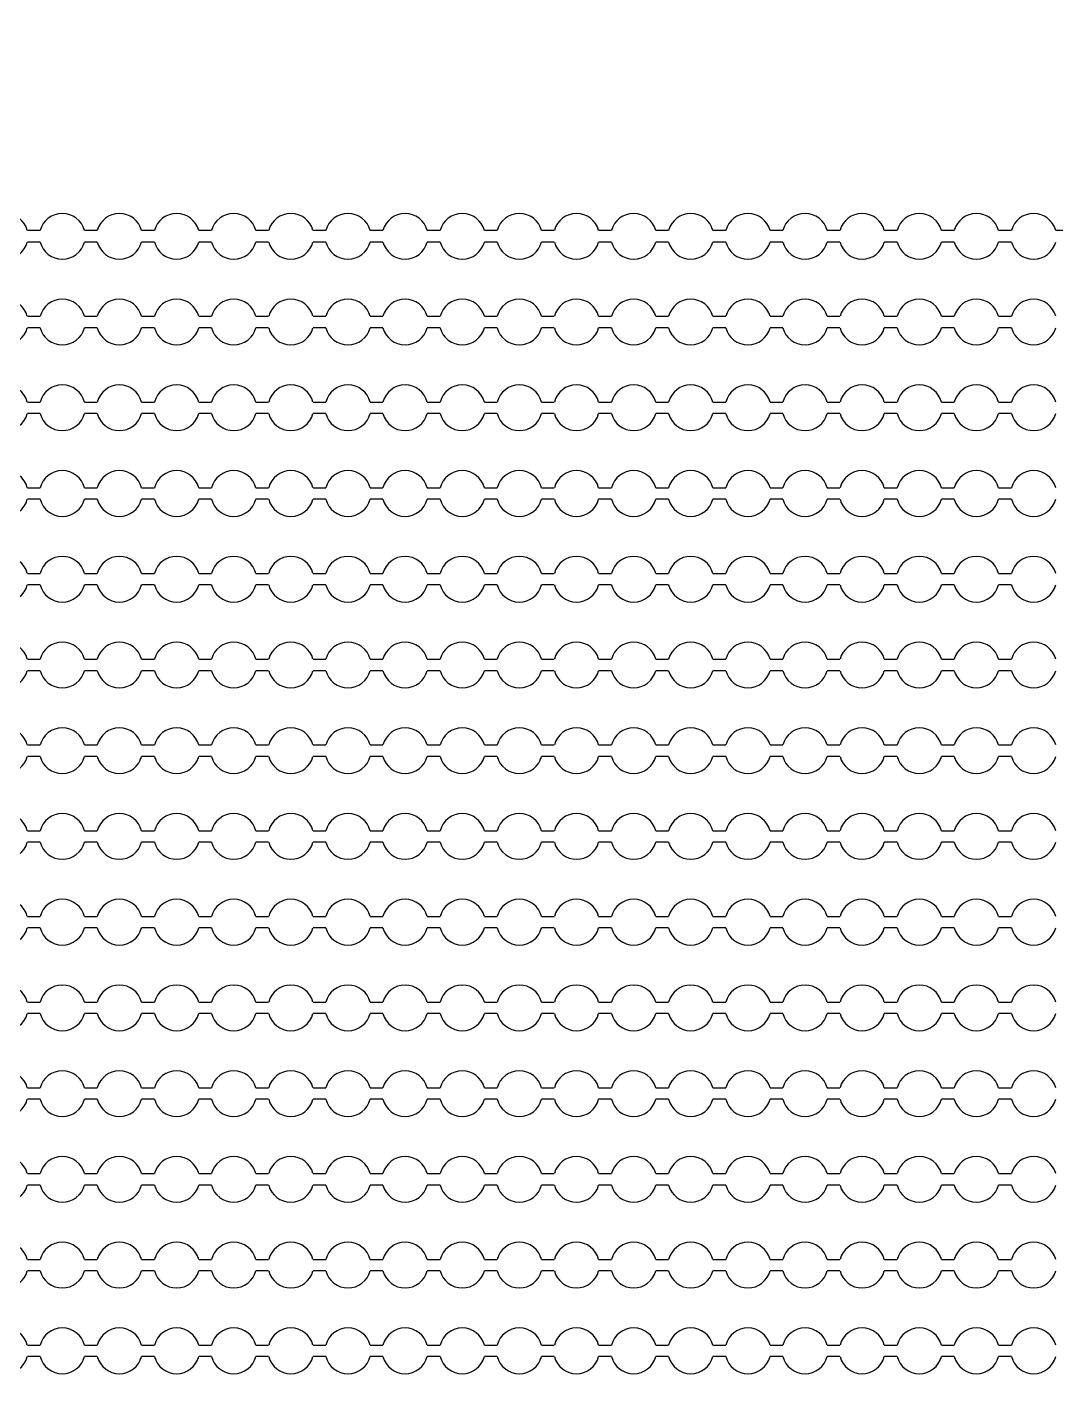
# Model space of a CAD drawing. Extents: x 4056 to 105656, y 4120 to 105720.
# Drawn here: x 63991 to 64891, y 78062 to 79257 of the extents above; entities that cross this region are included whole.
import ezdxf

# ---------------------------------------------------------------- set-up
doc = ezdxf.new("R2010")
doc.units = 13
doc.header["$MEASUREMENT"] = 0
doc.layers.add('Main Layer', color=7, linetype='Continuous', lineweight=0)

msp = doc.modelspace()

# ---------------------------------------------------------------- linework, layer by layer
for p, q in [((64002.1, 79079.2), (63990.9, 79079.2)), ((64052.1, 79079.2), (64040.9, 79079.2)), ((64102.1, 79079.2), (64090.9, 79079.2)), ((64152.1, 79079.2), (64140.9, 79079.2)), ((64202.1, 79079.2), (64190.9, 79079.2)), ((64252.1, 79079.2), (64240.9, 79079.2)), ((64302.1, 79079.2), (64290.9, 79079.2)), ((64352.1, 79079.2), (64340.9, 79079.2)), ((64402.1, 79079.2), (64390.9, 79079.2)), ((64452.1, 79079.2), (64440.9, 79079.2)), ((64502.1, 79079.2), (64490.9, 79079.2)), ((64552.1, 79079.2), (64540.9, 79079.2)), ((64602.1, 79079.2), (64590.9, 79079.2)), ((64652.1, 79079.2), (64640.9, 79079.2)), ((64702.1, 79079.2), (64690.9, 79079.2)), ((64752.1, 79079.2), (64740.9, 79079.2)), ((64802.1, 79079.2), (64790.9, 79079.2)), ((64852.1, 79079.2), (64840.9, 79079.2)), ((64902.1, 79079.2), (64890.9, 79079.2)), ((64002.1, 79069.2), (63990.9, 79069.2)), ((64052.1, 79069.2), (64040.9, 79069.2)), ((64102.1, 79069.2), (64090.9, 79069.2)), ((64152.1, 79069.2), (64140.9, 79069.2)), ((64202.1, 79069.2), (64190.9, 79069.2)), ((64252.1, 79069.2), (64240.9, 79069.2)), ((64302.1, 79069.2), (64290.9, 79069.2)), ((64352.1, 79069.2), (64340.9, 79069.2)), ((64402.1, 79069.2), (64390.9, 79069.2)), ((64452.1, 79069.2), (64440.9, 79069.2)), ((64502.1, 79069.2), (64490.9, 79069.2)), ((64552.1, 79069.2), (64540.9, 79069.2)), ((64602.1, 79069.2), (64590.9, 79069.2)), ((64652.1, 79069.2), (64640.9, 79069.2)), ((64702.1, 79069.2), (64690.9, 79069.2)), ((64752.1, 79069.2), (64740.9, 79069.2)), ((64802.1, 79069.2), (64790.9, 79069.2)), ((64852.1, 79069.2), (64840.9, 79069.2)), ((63990.9, 79004.2), (64002.1, 79004.2)), ((64040.9, 79004.2), (64052.1, 79004.2)), ((64090.9, 79004.2), (64102.1, 79004.2)), ((64140.9, 79004.2), (64152.1, 79004.2)), ((64190.9, 79004.2), (64202.1, 79004.2)), ((64240.9, 79004.2), (64252.1, 79004.2)), ((64290.9, 79004.2), (64302.1, 79004.2)), ((64340.9, 79004.2), (64352.1, 79004.2)), ((64390.9, 79004.2), (64402.1, 79004.2)), ((64440.9, 79004.2), (64452.1, 79004.2)), ((64490.9, 79004.2), (64502.1, 79004.2)), ((64540.9, 79004.2), (64552.1, 79004.2)), ((64590.9, 79004.2), (64602.1, 79004.2)), ((64640.9, 79004.2), (64652.1, 79004.2)), ((64690.9, 79004.2), (64702.1, 79004.2)), ((64740.9, 79004.2), (64752.1, 79004.2)), ((64790.9, 79004.2), (64802.1, 79004.2)), ((64840.9, 79004.2), (64852.1, 79004.2)), ((64002.1, 78994.2), (63990.9, 78994.2)), ((64052.1, 78994.2), (64040.9, 78994.2)), ((64102.1, 78994.2), (64090.9, 78994.2)), ((64152.1, 78994.2), (64140.9, 78994.2)), ((64202.1, 78994.2), (64190.9, 78994.2)), ((64252.1, 78994.2), (64240.9, 78994.2)), ((64302.1, 78994.2), (64290.9, 78994.2)), ((64352.1, 78994.2), (64340.9, 78994.2)), ((64402.1, 78994.2), (64390.9, 78994.2)), ((64452.1, 78994.2), (64440.9, 78994.2)), ((64502.1, 78994.2), (64490.9, 78994.2)), ((64552.1, 78994.2), (64540.9, 78994.2)), ((64602.1, 78994.2), (64590.9, 78994.2)), ((64652.1, 78994.2), (64640.9, 78994.2)), ((64702.1, 78994.2), (64690.9, 78994.2)), ((64752.1, 78994.2), (64740.9, 78994.2)), ((64802.1, 78994.2), (64790.9, 78994.2)), ((64852.1, 78994.2), (64840.9, 78994.2)), ((63990.9, 78929.2), (64002.1, 78929.2)), ((64040.9, 78929.2), (64052.1, 78929.2)), ((64090.9, 78929.2), (64102.1, 78929.2)), ((64140.9, 78929.2), (64152.1, 78929.2)), ((64190.9, 78929.2), (64202.1, 78929.2)), ((64240.9, 78929.2), (64252.1, 78929.2)), ((64290.9, 78929.2), (64302.1, 78929.2)), ((64340.9, 78929.2), (64352.1, 78929.2)), ((64390.9, 78929.2), (64402.1, 78929.2)), ((64440.9, 78929.2), (64452.1, 78929.2)), ((64490.9, 78929.2), (64502.1, 78929.2)), ((64540.9, 78929.2), (64552.1, 78929.2)), ((64590.9, 78929.2), (64602.1, 78929.2)), ((64640.9, 78929.2), (64652.1, 78929.2)), ((64690.9, 78929.2), (64702.1, 78929.2)), ((64740.9, 78929.2), (64752.1, 78929.2)), ((64790.9, 78929.2), (64802.1, 78929.2)), ((64840.9, 78929.2), (64852.1, 78929.2)), ((64002.1, 78919.2), (63990.9, 78919.2)), ((64052.1, 78919.2), (64040.9, 78919.2)), ((64102.1, 78919.2), (64090.9, 78919.2)), ((64152.1, 78919.2), (64140.9, 78919.2)), ((64202.1, 78919.2), (64190.9, 78919.2)), ((64252.1, 78919.2), (64240.9, 78919.2)), ((64302.1, 78919.2), (64290.9, 78919.2)), ((64352.1, 78919.2), (64340.9, 78919.2)), ((64402.1, 78919.2), (64390.9, 78919.2)), ((64452.1, 78919.2), (64440.9, 78919.2)), ((64502.1, 78919.2), (64490.9, 78919.2)), ((64552.1, 78919.2), (64540.9, 78919.2)), ((64602.1, 78919.2), (64590.9, 78919.2)), ((64652.1, 78919.2), (64640.9, 78919.2)), ((64702.1, 78919.2), (64690.9, 78919.2)), ((64752.1, 78919.2), (64740.9, 78919.2)), ((64802.1, 78919.2), (64790.9, 78919.2)), ((64852.1, 78919.2), (64840.9, 78919.2)), ((63990.9, 78854.2), (64002.1, 78854.2)), ((64002.1, 78844.2), (63990.9, 78844.2)), ((64040.9, 78854.2), (64052.1, 78854.2)), ((64052.1, 78844.2), (64040.9, 78844.2)), ((64090.9, 78854.2), (64102.1, 78854.2)), ((64102.1, 78844.2), (64090.9, 78844.2)), ((64140.9, 78854.2), (64152.1, 78854.2)), ((64152.1, 78844.2), (64140.9, 78844.2)), ((64190.9, 78854.2), (64202.1, 78854.2)), ((64202.1, 78844.2), (64190.9, 78844.2)), ((64240.9, 78854.2), (64252.1, 78854.2)), ((64252.1, 78844.2), (64240.9, 78844.2)), ((64290.9, 78854.2), (64302.1, 78854.2)), ((64302.1, 78844.2), (64290.9, 78844.2)), ((64340.9, 78854.2), (64352.1, 78854.2)), ((64352.1, 78844.2), (64340.9, 78844.2)), ((64390.9, 78854.2), (64402.1, 78854.2)), ((64402.1, 78844.2), (64390.9, 78844.2)), ((64440.9, 78854.2), (64452.1, 78854.2)), ((64452.1, 78844.2), (64440.9, 78844.2)), ((64490.9, 78854.2), (64502.1, 78854.2)), ((64502.1, 78844.2), (64490.9, 78844.2)), ((64540.9, 78854.2), (64552.1, 78854.2)), ((64552.1, 78844.2), (64540.9, 78844.2)), ((64590.9, 78854.2), (64602.1, 78854.2)), ((64602.1, 78844.2), (64590.9, 78844.2)), ((64640.9, 78854.2), (64652.1, 78854.2)), ((64652.1, 78844.2), (64640.9, 78844.2)), ((64690.9, 78854.2), (64702.1, 78854.2)), ((64702.1, 78844.2), (64690.9, 78844.2)), ((64740.9, 78854.2), (64752.1, 78854.2)), ((64752.1, 78844.2), (64740.9, 78844.2)), ((64790.9, 78854.2), (64802.1, 78854.2)), ((64802.1, 78844.2), (64790.9, 78844.2)), ((64840.9, 78854.2), (64852.1, 78854.2)), ((64852.1, 78844.2), (64840.9, 78844.2)), ((63990.9, 78779.2), (64002.1, 78779.2)), ((64040.9, 78779.2), (64052.1, 78779.2)), ((64090.9, 78779.2), (64102.1, 78779.2)), ((64140.9, 78779.2), (64152.1, 78779.2)), ((64190.9, 78779.2), (64202.1, 78779.2)), ((64240.9, 78779.2), (64252.1, 78779.2)), ((64290.9, 78779.2), (64302.1, 78779.2)), ((64340.9, 78779.2), (64352.1, 78779.2)), ((64390.9, 78779.2), (64402.1, 78779.2)), ((64440.9, 78779.2), (64452.1, 78779.2)), ((64490.9, 78779.2), (64502.1, 78779.2)), ((64540.9, 78779.2), (64552.1, 78779.2)), ((64590.9, 78779.2), (64602.1, 78779.2)), ((64640.9, 78779.2), (64652.1, 78779.2)), ((64690.9, 78779.2), (64702.1, 78779.2)), ((64740.9, 78779.2), (64752.1, 78779.2)), ((64790.9, 78779.2), (64802.1, 78779.2)), ((64840.9, 78779.2), (64852.1, 78779.2)), ((64002.1, 78769.2), (63990.9, 78769.2)), ((64052.1, 78769.2), (64040.9, 78769.2)), ((64102.1, 78769.2), (64090.9, 78769.2)), ((64152.1, 78769.2), (64140.9, 78769.2)), ((64202.1, 78769.2), (64190.9, 78769.2)), ((64252.1, 78769.2), (64240.9, 78769.2)), ((64302.1, 78769.2), (64290.9, 78769.2)), ((64352.1, 78769.2), (64340.9, 78769.2)), ((64402.1, 78769.2), (64390.9, 78769.2)), ((64452.1, 78769.2), (64440.9, 78769.2)), ((64502.1, 78769.2), (64490.9, 78769.2)), ((64552.1, 78769.2), (64540.9, 78769.2)), ((64602.1, 78769.2), (64590.9, 78769.2)), ((64652.1, 78769.2), (64640.9, 78769.2)), ((64702.1, 78769.2), (64690.9, 78769.2)), ((64752.1, 78769.2), (64740.9, 78769.2)), ((64802.1, 78769.2), (64790.9, 78769.2)), ((64852.1, 78769.2), (64840.9, 78769.2)), ((63990.9, 78704.2), (64002.1, 78704.2)), ((64040.9, 78704.2), (64052.1, 78704.2)), ((64090.9, 78704.2), (64102.1, 78704.2)), ((64140.9, 78704.2), (64152.1, 78704.2)), ((64190.9, 78704.2), (64202.1, 78704.2)), ((64240.9, 78704.2), (64252.1, 78704.2)), ((64290.9, 78704.2), (64302.1, 78704.2)), ((64340.9, 78704.2), (64352.1, 78704.2)), ((64390.9, 78704.2), (64402.1, 78704.2)), ((64440.9, 78704.2), (64452.1, 78704.2)), ((64490.9, 78704.2), (64502.1, 78704.2)), ((64540.9, 78704.2), (64552.1, 78704.2)), ((64590.9, 78704.2), (64602.1, 78704.2)), ((64640.9, 78704.2), (64652.1, 78704.2)), ((64690.9, 78704.2), (64702.1, 78704.2)), ((64740.9, 78704.2), (64752.1, 78704.2)), ((64790.9, 78704.2), (64802.1, 78704.2)), ((64840.9, 78704.2), (64852.1, 78704.2)), ((64002.1, 78694.2), (63990.9, 78694.2)), ((64052.1, 78694.2), (64040.9, 78694.2)), ((64102.1, 78694.2), (64090.9, 78694.2)), ((64152.1, 78694.2), (64140.9, 78694.2)), ((64202.1, 78694.2), (64190.9, 78694.2)), ((64252.1, 78694.2), (64240.9, 78694.2)), ((64302.1, 78694.2), (64290.9, 78694.2)), ((64352.1, 78694.2), (64340.9, 78694.2)), ((64402.1, 78694.2), (64390.9, 78694.2)), ((64452.1, 78694.2), (64440.9, 78694.2)), ((64502.1, 78694.2), (64490.9, 78694.2)), ((64552.1, 78694.2), (64540.9, 78694.2)), ((64602.1, 78694.2), (64590.9, 78694.2)), ((64652.1, 78694.2), (64640.9, 78694.2)), ((64702.1, 78694.2), (64690.9, 78694.2)), ((64752.1, 78694.2), (64740.9, 78694.2)), ((64802.1, 78694.2), (64790.9, 78694.2)), ((64852.1, 78694.2), (64840.9, 78694.2)), ((63990.9, 78629.2), (64002.1, 78629.2)), ((64040.9, 78629.2), (64052.1, 78629.2)), ((64090.9, 78629.2), (64102.1, 78629.2)), ((64140.9, 78629.2), (64152.1, 78629.2)), ((64190.9, 78629.2), (64202.1, 78629.2)), ((64240.9, 78629.2), (64252.1, 78629.2)), ((64290.9, 78629.2), (64302.1, 78629.2)), ((64340.9, 78629.2), (64352.1, 78629.2)), ((64390.9, 78629.2), (64402.1, 78629.2)), ((64440.9, 78629.2), (64452.1, 78629.2)), ((64490.9, 78629.2), (64502.1, 78629.2)), ((64540.9, 78629.2), (64552.1, 78629.2)), ((64590.9, 78629.2), (64602.1, 78629.2)), ((64640.9, 78629.2), (64652.1, 78629.2)), ((64690.9, 78629.2), (64702.1, 78629.2)), ((64740.9, 78629.2), (64752.1, 78629.2)), ((64790.9, 78629.2), (64802.1, 78629.2)), ((64840.9, 78629.2), (64852.1, 78629.2)), ((64002.1, 78619.2), (63990.9, 78619.2)), ((64052.1, 78619.2), (64040.9, 78619.2)), ((64102.1, 78619.2), (64090.9, 78619.2)), ((64152.1, 78619.2), (64140.9, 78619.2)), ((64202.1, 78619.2), (64190.9, 78619.2)), ((64252.1, 78619.2), (64240.9, 78619.2)), ((64302.1, 78619.2), (64290.9, 78619.2)), ((64352.1, 78619.2), (64340.9, 78619.2)), ((64402.1, 78619.2), (64390.9, 78619.2)), ((64452.1, 78619.2), (64440.9, 78619.2)), ((64502.1, 78619.2), (64490.9, 78619.2)), ((64552.1, 78619.2), (64540.9, 78619.2)), ((64602.1, 78619.2), (64590.9, 78619.2)), ((64652.1, 78619.2), (64640.9, 78619.2)), ((64702.1, 78619.2), (64690.9, 78619.2)), ((64752.1, 78619.2), (64740.9, 78619.2)), ((64802.1, 78619.2), (64790.9, 78619.2)), ((64852.1, 78619.2), (64840.9, 78619.2)), ((63990.9, 78554.2), (64002.1, 78554.2)), ((64002.1, 78544.2), (63990.9, 78544.2)), ((64040.9, 78554.2), (64052.1, 78554.2)), ((64052.1, 78544.2), (64040.9, 78544.2)), ((64090.9, 78554.2), (64102.1, 78554.2)), ((64102.1, 78544.2), (64090.9, 78544.2)), ((64140.9, 78554.2), (64152.1, 78554.2)), ((64152.1, 78544.2), (64140.9, 78544.2)), ((64190.9, 78554.2), (64202.1, 78554.2)), ((64202.1, 78544.2), (64190.9, 78544.2)), ((64240.9, 78554.2), (64252.1, 78554.2)), ((64252.1, 78544.2), (64240.9, 78544.2)), ((64290.9, 78554.2), (64302.1, 78554.2)), ((64302.1, 78544.2), (64290.9, 78544.2)), ((64340.9, 78554.2), (64352.1, 78554.2)), ((64352.1, 78544.2), (64340.9, 78544.2)), ((64390.9, 78554.2), (64402.1, 78554.2)), ((64402.1, 78544.2), (64390.9, 78544.2)), ((64440.9, 78554.2), (64452.1, 78554.2)), ((64452.1, 78544.2), (64440.9, 78544.2)), ((64490.9, 78554.2), (64502.1, 78554.2)), ((64502.1, 78544.2), (64490.9, 78544.2)), ((64540.9, 78554.2), (64552.1, 78554.2)), ((64552.1, 78544.2), (64540.9, 78544.2)), ((64590.9, 78554.2), (64602.1, 78554.2)), ((64602.1, 78544.2), (64590.9, 78544.2)), ((64640.9, 78554.2), (64652.1, 78554.2)), ((64652.1, 78544.2), (64640.9, 78544.2)), ((64690.9, 78554.2), (64702.1, 78554.2)), ((64702.1, 78544.2), (64690.9, 78544.2)), ((64740.9, 78554.2), (64752.1, 78554.2)), ((64752.1, 78544.2), (64740.9, 78544.2)), ((64790.9, 78554.2), (64802.1, 78554.2)), ((64802.1, 78544.2), (64790.9, 78544.2)), ((64840.9, 78554.2), (64852.1, 78554.2)), ((64852.1, 78544.2), (64840.9, 78544.2)), ((63990.9, 78479.2), (64002.1, 78479.2)), ((64040.9, 78479.2), (64052.1, 78479.2)), ((64090.9, 78479.2), (64102.1, 78479.2)), ((64140.9, 78479.2), (64152.1, 78479.2)), ((64190.9, 78479.2), (64202.1, 78479.2)), ((64240.9, 78479.2), (64252.1, 78479.2)), ((64290.9, 78479.2), (64302.1, 78479.2)), ((64340.9, 78479.2), (64352.1, 78479.2)), ((64390.9, 78479.2), (64402.1, 78479.2)), ((64440.9, 78479.2), (64452.1, 78479.2)), ((64490.9, 78479.2), (64502.1, 78479.2)), ((64540.9, 78479.2), (64552.1, 78479.2)), ((64590.9, 78479.2), (64602.1, 78479.2)), ((64640.9, 78479.2), (64652.1, 78479.2)), ((64690.9, 78479.2), (64702.1, 78479.2)), ((64740.9, 78479.2), (64752.1, 78479.2)), ((64790.9, 78479.2), (64802.1, 78479.2)), ((64840.9, 78479.2), (64852.1, 78479.2)), ((64002.1, 78469.2), (63990.9, 78469.2)), ((64052.1, 78469.2), (64040.9, 78469.2)), ((64102.1, 78469.2), (64090.9, 78469.2)), ((64152.1, 78469.2), (64140.9, 78469.2)), ((64202.1, 78469.2), (64190.9, 78469.2)), ((64252.1, 78469.2), (64240.9, 78469.2)), ((64302.1, 78469.2), (64290.9, 78469.2)), ((64352.1, 78469.2), (64340.9, 78469.2)), ((64402.1, 78469.2), (64390.9, 78469.2)), ((64452.1, 78469.2), (64440.9, 78469.2)), ((64502.1, 78469.2), (64490.9, 78469.2)), ((64552.1, 78469.2), (64540.9, 78469.2)), ((64602.1, 78469.2), (64590.9, 78469.2)), ((64652.1, 78469.2), (64640.9, 78469.2)), ((64702.1, 78469.2), (64690.9, 78469.2)), ((64752.1, 78469.2), (64740.9, 78469.2)), ((64802.1, 78469.2), (64790.9, 78469.2)), ((64852.1, 78469.2), (64840.9, 78469.2)), ((63990.9, 78404.2), (64002.1, 78404.2)), ((64040.9, 78404.2), (64052.1, 78404.2)), ((64090.9, 78404.2), (64102.1, 78404.2)), ((64140.9, 78404.2), (64152.1, 78404.2)), ((64190.9, 78404.2), (64202.1, 78404.2)), ((64240.9, 78404.2), (64252.1, 78404.2)), ((64290.9, 78404.2), (64302.1, 78404.2)), ((64340.9, 78404.2), (64352.1, 78404.2)), ((64390.9, 78404.2), (64402.1, 78404.2)), ((64440.9, 78404.2), (64452.1, 78404.2)), ((64490.9, 78404.2), (64502.1, 78404.2)), ((64540.9, 78404.2), (64552.1, 78404.2)), ((64590.9, 78404.2), (64602.1, 78404.2)), ((64640.9, 78404.2), (64652.1, 78404.2)), ((64690.9, 78404.2), (64702.1, 78404.2)), ((64740.9, 78404.2), (64752.1, 78404.2)), ((64790.9, 78404.2), (64802.1, 78404.2)), ((64840.9, 78404.2), (64852.1, 78404.2)), ((64002.1, 78394.2), (63990.9, 78394.2)), ((64052.1, 78394.2), (64040.9, 78394.2)), ((64102.1, 78394.2), (64090.9, 78394.2)), ((64152.1, 78394.2), (64140.9, 78394.2)), ((64202.1, 78394.2), (64190.9, 78394.2)), ((64252.1, 78394.2), (64240.9, 78394.2)), ((64302.1, 78394.2), (64290.9, 78394.2)), ((64352.1, 78394.2), (64340.9, 78394.2)), ((64402.1, 78394.2), (64390.9, 78394.2)), ((64452.1, 78394.2), (64440.9, 78394.2)), ((64502.1, 78394.2), (64490.9, 78394.2)), ((64552.1, 78394.2), (64540.9, 78394.2)), ((64602.1, 78394.2), (64590.9, 78394.2)), ((64652.1, 78394.2), (64640.9, 78394.2)), ((64702.1, 78394.2), (64690.9, 78394.2)), ((64752.1, 78394.2), (64740.9, 78394.2)), ((64802.1, 78394.2), (64790.9, 78394.2)), ((64852.1, 78394.2), (64840.9, 78394.2)), ((63990.9, 78329.2), (64002.1, 78329.2)), ((64040.9, 78329.2), (64052.1, 78329.2)), ((64090.9, 78329.2), (64102.1, 78329.2)), ((64140.9, 78329.2), (64152.1, 78329.2)), ((64190.9, 78329.2), (64202.1, 78329.2)), ((64240.9, 78329.2), (64252.1, 78329.2)), ((64290.9, 78329.2), (64302.1, 78329.2)), ((64340.9, 78329.2), (64352.1, 78329.2)), ((64390.9, 78329.2), (64402.1, 78329.2)), ((64440.9, 78329.2), (64452.1, 78329.2)), ((64490.9, 78329.2), (64502.1, 78329.2)), ((64540.9, 78329.2), (64552.1, 78329.2)), ((64590.9, 78329.2), (64602.1, 78329.2)), ((64640.9, 78329.2), (64652.1, 78329.2)), ((64690.9, 78329.2), (64702.1, 78329.2)), ((64740.9, 78329.2), (64752.1, 78329.2)), ((64790.9, 78329.2), (64802.1, 78329.2)), ((64840.9, 78329.2), (64852.1, 78329.2)), ((64002.1, 78319.2), (63990.9, 78319.2)), ((64052.1, 78319.2), (64040.9, 78319.2)), ((64102.1, 78319.2), (64090.9, 78319.2)), ((64152.1, 78319.2), (64140.9, 78319.2)), ((64202.1, 78319.2), (64190.9, 78319.2)), ((64252.1, 78319.2), (64240.9, 78319.2)), ((64302.1, 78319.2), (64290.9, 78319.2)), ((64352.1, 78319.2), (64340.9, 78319.2)), ((64402.1, 78319.2), (64390.9, 78319.2)), ((64452.1, 78319.2), (64440.9, 78319.2)), ((64502.1, 78319.2), (64490.9, 78319.2)), ((64552.1, 78319.2), (64540.9, 78319.2)), ((64602.1, 78319.2), (64590.9, 78319.2)), ((64652.1, 78319.2), (64640.9, 78319.2)), ((64702.1, 78319.2), (64690.9, 78319.2)), ((64752.1, 78319.2), (64740.9, 78319.2)), ((64802.1, 78319.2), (64790.9, 78319.2)), ((64852.1, 78319.2), (64840.9, 78319.2)), ((63990.9, 78254.2), (64002.1, 78254.2)), ((64040.9, 78254.2), (64052.1, 78254.2)), ((64090.9, 78254.2), (64102.1, 78254.2)), ((64140.9, 78254.2), (64152.1, 78254.2)), ((64190.9, 78254.2), (64202.1, 78254.2)), ((64240.9, 78254.2), (64252.1, 78254.2)), ((64290.9, 78254.2), (64302.1, 78254.2)), ((64340.9, 78254.2), (64352.1, 78254.2)), ((64390.9, 78254.2), (64402.1, 78254.2)), ((64440.9, 78254.2), (64452.1, 78254.2)), ((64490.9, 78254.2), (64502.1, 78254.2)), ((64540.9, 78254.2), (64552.1, 78254.2)), ((64590.9, 78254.2), (64602.1, 78254.2)), ((64640.9, 78254.2), (64652.1, 78254.2)), ((64690.9, 78254.2), (64702.1, 78254.2)), ((64740.9, 78254.2), (64752.1, 78254.2)), ((64790.9, 78254.2), (64802.1, 78254.2)), ((64840.9, 78254.2), (64852.1, 78254.2)), ((64002.1, 78244.2), (63990.9, 78244.2)), ((64052.1, 78244.2), (64040.9, 78244.2)), ((64102.1, 78244.2), (64090.9, 78244.2)), ((64152.1, 78244.2), (64140.9, 78244.2)), ((64202.1, 78244.2), (64190.9, 78244.2)), ((64252.1, 78244.2), (64240.9, 78244.2)), ((64302.1, 78244.2), (64290.9, 78244.2)), ((64352.1, 78244.2), (64340.9, 78244.2)), ((64402.1, 78244.2), (64390.9, 78244.2)), ((64452.1, 78244.2), (64440.9, 78244.2)), ((64502.1, 78244.2), (64490.9, 78244.2)), ((64552.1, 78244.2), (64540.9, 78244.2)), ((64602.1, 78244.2), (64590.9, 78244.2)), ((64652.1, 78244.2), (64640.9, 78244.2)), ((64702.1, 78244.2), (64690.9, 78244.2)), ((64752.1, 78244.2), (64740.9, 78244.2)), ((64802.1, 78244.2), (64790.9, 78244.2)), ((64852.1, 78244.2), (64840.9, 78244.2)), ((63990.9, 78179.2), (64002.1, 78179.2)), ((64040.9, 78179.2), (64052.1, 78179.2)), ((64090.9, 78179.2), (64102.1, 78179.2)), ((64140.9, 78179.2), (64152.1, 78179.2)), ((64190.9, 78179.2), (64202.1, 78179.2)), ((64240.9, 78179.2), (64252.1, 78179.2)), ((64290.9, 78179.2), (64302.1, 78179.2)), ((64340.9, 78179.2), (64352.1, 78179.2)), ((64390.9, 78179.2), (64402.1, 78179.2)), ((64440.9, 78179.2), (64452.1, 78179.2)), ((64490.9, 78179.2), (64502.1, 78179.2)), ((64540.9, 78179.2), (64552.1, 78179.2)), ((64590.9, 78179.2), (64602.1, 78179.2)), ((64640.9, 78179.2), (64652.1, 78179.2)), ((64690.9, 78179.2), (64702.1, 78179.2)), ((64740.9, 78179.2), (64752.1, 78179.2)), ((64790.9, 78179.2), (64802.1, 78179.2)), ((64840.9, 78179.2), (64852.1, 78179.2)), ((64002.1, 78169.2), (63990.9, 78169.2)), ((64052.1, 78169.2), (64040.9, 78169.2)), ((64102.1, 78169.2), (64090.9, 78169.2)), ((64152.1, 78169.2), (64140.9, 78169.2)), ((64202.1, 78169.2), (64190.9, 78169.2)), ((64252.1, 78169.2), (64240.9, 78169.2)), ((64302.1, 78169.2), (64290.9, 78169.2)), ((64352.1, 78169.2), (64340.9, 78169.2)), ((64402.1, 78169.2), (64390.9, 78169.2)), ((64452.1, 78169.2), (64440.9, 78169.2)), ((64502.1, 78169.2), (64490.9, 78169.2)), ((64552.1, 78169.2), (64540.9, 78169.2)), ((64602.1, 78169.2), (64590.9, 78169.2)), ((64652.1, 78169.2), (64640.9, 78169.2)), ((64702.1, 78169.2), (64690.9, 78169.2)), ((64752.1, 78169.2), (64740.9, 78169.2)), ((64802.1, 78169.2), (64790.9, 78169.2)), ((64852.1, 78169.2), (64840.9, 78169.2)), ((63990.9, 78104.2), (64002.1, 78104.2)), ((64040.9, 78104.2), (64052.1, 78104.2)), ((64090.9, 78104.2), (64102.1, 78104.2)), ((64140.9, 78104.2), (64152.1, 78104.2)), ((64190.9, 78104.2), (64202.1, 78104.2)), ((64240.9, 78104.2), (64252.1, 78104.2)), ((64290.9, 78104.2), (64302.1, 78104.2)), ((64340.9, 78104.2), (64352.1, 78104.2)), ((64390.9, 78104.2), (64402.1, 78104.2)), ((64440.9, 78104.2), (64452.1, 78104.2)), ((64490.9, 78104.2), (64502.1, 78104.2)), ((64540.9, 78104.2), (64552.1, 78104.2)), ((64590.9, 78104.2), (64602.1, 78104.2)), ((64640.9, 78104.2), (64652.1, 78104.2)), ((64690.9, 78104.2), (64702.1, 78104.2)), ((64740.9, 78104.2), (64752.1, 78104.2)), ((64790.9, 78104.2), (64802.1, 78104.2)), ((64840.9, 78104.2), (64852.1, 78104.2)), ((64002.1, 78094.2), (63990.9, 78094.2)), ((64052.1, 78094.2), (64040.9, 78094.2)), ((64102.1, 78094.2), (64090.9, 78094.2)), ((64152.1, 78094.2), (64140.9, 78094.2)), ((64202.1, 78094.2), (64190.9, 78094.2)), ((64252.1, 78094.2), (64240.9, 78094.2)), ((64302.1, 78094.2), (64290.9, 78094.2)), ((64352.1, 78094.2), (64340.9, 78094.2)), ((64402.1, 78094.2), (64390.9, 78094.2)), ((64452.1, 78094.2), (64440.9, 78094.2)), ((64502.1, 78094.2), (64490.9, 78094.2)), ((64552.1, 78094.2), (64540.9, 78094.2)), ((64602.1, 78094.2), (64590.9, 78094.2)), ((64652.1, 78094.2), (64640.9, 78094.2)), ((64702.1, 78094.2), (64690.9, 78094.2)), ((64752.1, 78094.2), (64740.9, 78094.2)), ((64802.1, 78094.2), (64790.9, 78094.2)), ((64852.1, 78094.2), (64840.9, 78094.2))]:
    msp.add_line(p, q)
at = {"lineweight": 0}
msp.add_circle((61011.6, 73976.1), 11000, dxfattribs=at)
for centre, start, end in [((63971.5, 79074.2), 14.4775, 165.5225), ((64021.5, 79074.2), 14.4775, 165.5225), ((64071.5, 79074.2), 14.4775, 165.5225), ((64121.5, 79074.2), 14.4775, 165.5225), ((64171.5, 79074.2), 14.4775, 165.5225), ((64221.5, 79074.2), 14.4775, 165.5225), ((64271.5, 79074.2), 14.4775, 165.5225), ((64321.5, 79074.2), 14.4775, 165.5225), ((64371.5, 79074.2), 14.4775, 165.5225), ((64421.5, 79074.2), 14.4775, 165.5225), ((64471.5, 79074.2), 14.4775, 165.5225), ((64521.5, 79074.2), 14.4775, 165.5225), ((64571.5, 79074.2), 14.4775, 165.5225), ((64621.5, 79074.2), 14.4775, 165.5225), ((64671.5, 79074.2), 14.4775, 165.5225), ((64721.5, 79074.2), 14.4775, 165.5225), ((64771.5, 79074.2), 14.4775, 165.5225), ((64821.5, 79074.2), 14.4775, 165.5225), ((64871.5, 79074.2), 14.4775, 165.5225), ((63971.5, 79074.2), 194.4775, 345.5225), ((64021.5, 79074.2), 194.4775, 345.5225), ((64071.5, 79074.2), 194.4775, 345.5225), ((64121.5, 79074.2), 194.4775, 345.5225), ((64171.5, 79074.2), 194.4775, 345.5225), ((64221.5, 79074.2), 194.4775, 345.5225), ((64271.5, 79074.2), 194.4775, 345.5225), ((64321.5, 79074.2), 194.4775, 345.5225), ((64371.5, 79074.2), 194.4775, 345.5225), ((64421.5, 79074.2), 194.4775, 345.5225), ((64471.5, 79074.2), 194.4775, 345.5225), ((64521.5, 79074.2), 194.4775, 345.5225), ((64571.5, 79074.2), 194.4775, 345.5225), ((64621.5, 79074.2), 194.4775, 345.5225), ((64671.5, 79074.2), 194.4775, 345.5225), ((64721.5, 79074.2), 194.4775, 345.5225), ((64771.5, 79074.2), 194.4775, 345.5225), ((64821.5, 79074.2), 194.4775, 345.5225), ((64871.5, 79074.2), 194.4775, 345.5225), ((63971.5, 78999.2), 14.4775, 165.5225), ((64021.5, 78999.2), 14.4775, 165.5225), ((64071.5, 78999.2), 14.4775, 165.5225), ((64121.5, 78999.2), 14.4775, 165.5225), ((64171.5, 78999.2), 14.4775, 165.5225), ((64221.5, 78999.2), 14.4775, 165.5225), ((64271.5, 78999.2), 14.4775, 165.5225), ((64321.5, 78999.2), 14.4775, 165.5225), ((64371.5, 78999.2), 14.4775, 165.5225), ((64421.5, 78999.2), 14.4775, 165.5225), ((64471.5, 78999.2), 14.4775, 165.5225), ((64521.5, 78999.2), 14.4775, 165.5225), ((64571.5, 78999.2), 14.4775, 165.5225), ((64621.5, 78999.2), 14.4775, 165.5225), ((64671.5, 78999.2), 14.4775, 165.5225), ((64721.5, 78999.2), 14.4775, 165.5225), ((64771.5, 78999.2), 14.4775, 165.5225), ((64821.5, 78999.2), 14.4775, 165.5225), ((64871.5, 78999.2), 14.4775, 165.5225), ((63971.5, 78999.2), 194.4775, 345.5225), ((64021.5, 78999.2), 194.4775, 345.5225), ((64071.5, 78999.2), 194.4775, 345.5225), ((64121.5, 78999.2), 194.4775, 345.5225), ((64171.5, 78999.2), 194.4775, 345.5225), ((64221.5, 78999.2), 194.4775, 345.5225), ((64271.5, 78999.2), 194.4775, 345.5225), ((64321.5, 78999.2), 194.4775, 345.5225), ((64371.5, 78999.2), 194.4775, 345.5225), ((64421.5, 78999.2), 194.4775, 345.5225), ((64471.5, 78999.2), 194.4775, 345.5225), ((64521.5, 78999.2), 194.4775, 345.5225), ((64571.5, 78999.2), 194.4775, 345.5225), ((64621.5, 78999.2), 194.4775, 345.5225), ((64671.5, 78999.2), 194.4775, 345.5225), ((64721.5, 78999.2), 194.4775, 345.5225), ((64771.5, 78999.2), 194.4775, 345.5225), ((64821.5, 78999.2), 194.4775, 345.5225), ((64871.5, 78999.2), 194.4775, 345.5225), ((63971.5, 78924.2), 14.4775, 165.5225), ((64021.5, 78924.2), 14.4775, 165.5225), ((64071.5, 78924.2), 14.4775, 165.5225), ((64121.5, 78924.2), 14.4775, 165.5225), ((64171.5, 78924.2), 14.4775, 165.5225), ((64221.5, 78924.2), 14.4775, 165.5225), ((64271.5, 78924.2), 14.4775, 165.5225), ((64321.5, 78924.2), 14.4775, 165.5225), ((64371.5, 78924.2), 14.4775, 165.5225), ((64421.5, 78924.2), 14.4775, 165.5225), ((64471.5, 78924.2), 14.4775, 165.5225), ((64521.5, 78924.2), 14.4775, 165.5225), ((64571.5, 78924.2), 14.4775, 165.5225), ((64621.5, 78924.2), 14.4775, 165.5225), ((64671.5, 78924.2), 14.4775, 165.5225), ((64721.5, 78924.2), 14.4775, 165.5225), ((64771.5, 78924.2), 14.4775, 165.5225), ((64821.5, 78924.2), 14.4775, 165.5225), ((64871.5, 78924.2), 14.4775, 165.5225), ((63971.5, 78924.2), 194.4775, 345.5225), ((64021.5, 78924.2), 194.4775, 345.5225), ((64071.5, 78924.2), 194.4775, 345.5225), ((64121.5, 78924.2), 194.4775, 345.5225), ((64171.5, 78924.2), 194.4775, 345.5225), ((64221.5, 78924.2), 194.4775, 345.5225), ((64271.5, 78924.2), 194.4775, 345.5225), ((64321.5, 78924.2), 194.4775, 345.5225), ((64371.5, 78924.2), 194.4775, 345.5225), ((64421.5, 78924.2), 194.4775, 345.5225), ((64471.5, 78924.2), 194.4775, 345.5225), ((64521.5, 78924.2), 194.4775, 345.5225), ((64571.5, 78924.2), 194.4775, 345.5225), ((64621.5, 78924.2), 194.4775, 345.5225), ((64671.5, 78924.2), 194.4775, 345.5225), ((64721.5, 78924.2), 194.4775, 345.5225), ((64771.5, 78924.2), 194.4775, 345.5225), ((64821.5, 78924.2), 194.4775, 345.5225), ((64871.5, 78924.2), 194.4775, 345.5225), ((63971.5, 78849.2), 14.4775, 165.5225), ((64021.5, 78849.2), 14.4775, 165.5225), ((64071.5, 78849.2), 14.4775, 165.5225), ((64121.5, 78849.2), 14.4775, 165.5225), ((64171.5, 78849.2), 14.4775, 165.5225), ((64221.5, 78849.2), 14.4775, 165.5225), ((64271.5, 78849.2), 14.4775, 165.5225), ((64321.5, 78849.2), 14.4775, 165.5225), ((64371.5, 78849.2), 14.4775, 165.5225), ((64421.5, 78849.2), 14.4775, 165.5225), ((64471.5, 78849.2), 14.4775, 165.5225), ((64521.5, 78849.2), 14.4775, 165.5225), ((64571.5, 78849.2), 14.4775, 165.5225), ((64621.5, 78849.2), 14.4775, 165.5225), ((64671.5, 78849.2), 14.4775, 165.5225), ((64721.5, 78849.2), 14.4775, 165.5225), ((64771.5, 78849.2), 14.4775, 165.5225), ((64821.5, 78849.2), 14.4775, 165.5225), ((64871.5, 78849.2), 14.4775, 165.5225), ((63971.5, 78849.2), 194.4775, 345.5225), ((64021.5, 78849.2), 194.4775, 345.5225), ((64071.5, 78849.2), 194.4775, 345.5225), ((64121.5, 78849.2), 194.4775, 345.5225), ((64171.5, 78849.2), 194.4775, 345.5225), ((64221.5, 78849.2), 194.4775, 345.5225), ((64271.5, 78849.2), 194.4775, 345.5225), ((64321.5, 78849.2), 194.4775, 345.5225), ((64371.5, 78849.2), 194.4775, 345.5225), ((64421.5, 78849.2), 194.4775, 345.5225), ((64471.5, 78849.2), 194.4775, 345.5225), ((64521.5, 78849.2), 194.4775, 345.5225), ((64571.5, 78849.2), 194.4775, 345.5225), ((64621.5, 78849.2), 194.4775, 345.5225), ((64671.5, 78849.2), 194.4775, 345.5225), ((64721.5, 78849.2), 194.4775, 345.5225), ((64771.5, 78849.2), 194.4775, 345.5225), ((64821.5, 78849.2), 194.4775, 345.5225), ((64871.5, 78849.2), 194.4775, 345.5225), ((63971.5, 78774.2), 14.4775, 165.5225), ((64021.5, 78774.2), 14.4775, 165.5225), ((64071.5, 78774.2), 14.4775, 165.5225), ((64121.5, 78774.2), 14.4775, 165.5225), ((64171.5, 78774.2), 14.4775, 165.5225), ((64221.5, 78774.2), 14.4775, 165.5225), ((64271.5, 78774.2), 14.4775, 165.5225), ((64321.5, 78774.2), 14.4775, 165.5225), ((64371.5, 78774.2), 14.4775, 165.5225), ((64421.5, 78774.2), 14.4775, 165.5225), ((64471.5, 78774.2), 14.4775, 165.5225), ((64521.5, 78774.2), 14.4775, 165.5225), ((64571.5, 78774.2), 14.4775, 165.5225), ((64621.5, 78774.2), 14.4775, 165.5225), ((64671.5, 78774.2), 14.4775, 165.5225), ((64721.5, 78774.2), 14.4775, 165.5225), ((64771.5, 78774.2), 14.4775, 165.5225), ((64821.5, 78774.2), 14.4775, 165.5225), ((64871.5, 78774.2), 14.4775, 165.5225), ((63971.5, 78774.2), 194.4775, 345.5225), ((64021.5, 78774.2), 194.4775, 345.5225), ((64071.5, 78774.2), 194.4775, 345.5225), ((64121.5, 78774.2), 194.4775, 345.5225), ((64171.5, 78774.2), 194.4775, 345.5225), ((64221.5, 78774.2), 194.4775, 345.5225), ((64271.5, 78774.2), 194.4775, 345.5225), ((64321.5, 78774.2), 194.4775, 345.5225), ((64371.5, 78774.2), 194.4775, 345.5225), ((64421.5, 78774.2), 194.4775, 345.5225), ((64471.5, 78774.2), 194.4775, 345.5225), ((64521.5, 78774.2), 194.4775, 345.5225), ((64571.5, 78774.2), 194.4775, 345.5225), ((64621.5, 78774.2), 194.4775, 345.5225), ((64671.5, 78774.2), 194.4775, 345.5225), ((64721.5, 78774.2), 194.4775, 345.5225), ((64771.5, 78774.2), 194.4775, 345.5225), ((64821.5, 78774.2), 194.4775, 345.5225), ((64871.5, 78774.2), 194.4775, 345.5225), ((63971.5, 78699.2), 14.4775, 165.5225), ((64021.5, 78699.2), 14.4775, 165.5225), ((64071.5, 78699.2), 14.4775, 165.5225), ((64121.5, 78699.2), 14.4775, 165.5225), ((64171.5, 78699.2), 14.4775, 165.5225), ((64221.5, 78699.2), 14.4775, 165.5225), ((64271.5, 78699.2), 14.4775, 165.5225), ((64321.5, 78699.2), 14.4775, 165.5225), ((64371.5, 78699.2), 14.4775, 165.5225), ((64421.5, 78699.2), 14.4775, 165.5225), ((64471.5, 78699.2), 14.4775, 165.5225), ((64521.5, 78699.2), 14.4775, 165.5225), ((64571.5, 78699.2), 14.4775, 165.5225), ((64621.5, 78699.2), 14.4775, 165.5225), ((64671.5, 78699.2), 14.4775, 165.5225), ((64721.5, 78699.2), 14.4775, 165.5225), ((64771.5, 78699.2), 14.4775, 165.5225), ((64821.5, 78699.2), 14.4775, 165.5225), ((64871.5, 78699.2), 14.4775, 165.5225), ((63971.5, 78699.2), 194.4775, 345.5225), ((64021.5, 78699.2), 194.4775, 345.5225), ((64071.5, 78699.2), 194.4775, 345.5225), ((64121.5, 78699.2), 194.4775, 345.5225), ((64171.5, 78699.2), 194.4775, 345.5225), ((64221.5, 78699.2), 194.4775, 345.5225), ((64271.5, 78699.2), 194.4775, 345.5225), ((64321.5, 78699.2), 194.4775, 345.5225), ((64371.5, 78699.2), 194.4775, 345.5225), ((64421.5, 78699.2), 194.4775, 345.5225), ((64471.5, 78699.2), 194.4775, 345.5225), ((64521.5, 78699.2), 194.4775, 345.5225), ((64571.5, 78699.2), 194.4775, 345.5225), ((64621.5, 78699.2), 194.4775, 345.5225), ((64671.5, 78699.2), 194.4775, 345.5225), ((64721.5, 78699.2), 194.4775, 345.5225), ((64771.5, 78699.2), 194.4775, 345.5225), ((64821.5, 78699.2), 194.4775, 345.5225), ((64871.5, 78699.2), 194.4775, 345.5225), ((63971.5, 78624.2), 14.4775, 165.5225), ((64021.5, 78624.2), 14.4775, 165.5225), ((64071.5, 78624.2), 14.4775, 165.5225), ((64121.5, 78624.2), 14.4775, 165.5225), ((64171.5, 78624.2), 14.4775, 165.5225), ((64221.5, 78624.2), 14.4775, 165.5225), ((64271.5, 78624.2), 14.4775, 165.5225), ((64321.5, 78624.2), 14.4775, 165.5225), ((64371.5, 78624.2), 14.4775, 165.5225), ((64421.5, 78624.2), 14.4775, 165.5225), ((64471.5, 78624.2), 14.4775, 165.5225), ((64521.5, 78624.2), 14.4775, 165.5225), ((64571.5, 78624.2), 14.4775, 165.5225), ((64621.5, 78624.2), 14.4775, 165.5225), ((64671.5, 78624.2), 14.4775, 165.5225), ((64721.5, 78624.2), 14.4775, 165.5225), ((64771.5, 78624.2), 14.4775, 165.5225), ((64821.5, 78624.2), 14.4775, 165.5225), ((64871.5, 78624.2), 14.4775, 165.5225), ((63971.5, 78624.2), 194.4775, 345.5225), ((64021.5, 78624.2), 194.4775, 345.5225), ((64071.5, 78624.2), 194.4775, 345.5225), ((64121.5, 78624.2), 194.4775, 345.5225), ((64171.5, 78624.2), 194.4775, 345.5225), ((64221.5, 78624.2), 194.4775, 345.5225), ((64271.5, 78624.2), 194.4775, 345.5225), ((64321.5, 78624.2), 194.4775, 345.5225), ((64371.5, 78624.2), 194.4775, 345.5225), ((64421.5, 78624.2), 194.4775, 345.5225), ((64471.5, 78624.2), 194.4775, 345.5225), ((64521.5, 78624.2), 194.4775, 345.5225), ((64571.5, 78624.2), 194.4775, 345.5225), ((64621.5, 78624.2), 194.4775, 345.5225), ((64671.5, 78624.2), 194.4775, 345.5225), ((64721.5, 78624.2), 194.4775, 345.5225), ((64771.5, 78624.2), 194.4775, 345.5225), ((64821.5, 78624.2), 194.4775, 345.5225), ((64871.5, 78624.2), 194.4775, 345.5225), ((63971.5, 78549.2), 14.4775, 165.5225), ((64021.5, 78549.2), 14.4775, 165.5225), ((64071.5, 78549.2), 14.4775, 165.5225), ((64121.5, 78549.2), 14.4775, 165.5225), ((64171.5, 78549.2), 14.4775, 165.5225), ((64221.5, 78549.2), 14.4775, 165.5225), ((64271.5, 78549.2), 14.4775, 165.5225), ((64321.5, 78549.2), 14.4775, 165.5225), ((64371.5, 78549.2), 14.4775, 165.5225), ((64421.5, 78549.2), 14.4775, 165.5225), ((64471.5, 78549.2), 14.4775, 165.5225), ((64521.5, 78549.2), 14.4775, 165.5225), ((64571.5, 78549.2), 14.4775, 165.5225), ((64621.5, 78549.2), 14.4775, 165.5225), ((64671.5, 78549.2), 14.4775, 165.5225), ((64721.5, 78549.2), 14.4775, 165.5225), ((64771.5, 78549.2), 14.4775, 165.5225), ((64821.5, 78549.2), 14.4775, 165.5225), ((64871.5, 78549.2), 14.4775, 165.5225), ((63971.5, 78549.2), 194.4775, 345.5225), ((64021.5, 78549.2), 194.4775, 345.5225), ((64071.5, 78549.2), 194.4775, 345.5225), ((64121.5, 78549.2), 194.4775, 345.5225), ((64171.5, 78549.2), 194.4775, 345.5225), ((64221.5, 78549.2), 194.4775, 345.5225), ((64271.5, 78549.2), 194.4775, 345.5225), ((64321.5, 78549.2), 194.4775, 345.5225), ((64371.5, 78549.2), 194.4775, 345.5225), ((64421.5, 78549.2), 194.4775, 345.5225), ((64471.5, 78549.2), 194.4775, 345.5225), ((64521.5, 78549.2), 194.4775, 345.5225), ((64571.5, 78549.2), 194.4775, 345.5225), ((64621.5, 78549.2), 194.4775, 345.5225), ((64671.5, 78549.2), 194.4775, 345.5225), ((64721.5, 78549.2), 194.4775, 345.5225), ((64771.5, 78549.2), 194.4775, 345.5225), ((64821.5, 78549.2), 194.4775, 345.5225), ((64871.5, 78549.2), 194.4775, 345.5225), ((63971.5, 78474.2), 14.4775, 165.5225), ((64021.5, 78474.2), 14.4775, 165.5225), ((64071.5, 78474.2), 14.4775, 165.5225), ((64121.5, 78474.2), 14.4775, 165.5225), ((64171.5, 78474.2), 14.4775, 165.5225), ((64221.5, 78474.2), 14.4775, 165.5225), ((64271.5, 78474.2), 14.4775, 165.5225), ((64321.5, 78474.2), 14.4775, 165.5225), ((64371.5, 78474.2), 14.4775, 165.5225), ((64421.5, 78474.2), 14.4775, 165.5225), ((64471.5, 78474.2), 14.4775, 165.5225), ((64521.5, 78474.2), 14.4775, 165.5225), ((64571.5, 78474.2), 14.4775, 165.5225), ((64621.5, 78474.2), 14.4775, 165.5225), ((64671.5, 78474.2), 14.4775, 165.5225), ((64721.5, 78474.2), 14.4775, 165.5225), ((64771.5, 78474.2), 14.4775, 165.5225), ((64821.5, 78474.2), 14.4775, 165.5225), ((64871.5, 78474.2), 14.4775, 165.5225), ((63971.5, 78474.2), 194.4775, 345.5225), ((64021.5, 78474.2), 194.4775, 345.5225), ((64071.5, 78474.2), 194.4775, 345.5225), ((64121.5, 78474.2), 194.4775, 345.5225), ((64171.5, 78474.2), 194.4775, 345.5225), ((64221.5, 78474.2), 194.4775, 345.5225), ((64271.5, 78474.2), 194.4775, 345.5225), ((64321.5, 78474.2), 194.4775, 345.5225), ((64371.5, 78474.2), 194.4775, 345.5225), ((64421.5, 78474.2), 194.4775, 345.5225), ((64471.5, 78474.2), 194.4775, 345.5225), ((64521.5, 78474.2), 194.4775, 345.5225), ((64571.5, 78474.2), 194.4775, 345.5225), ((64621.5, 78474.2), 194.4775, 345.5225), ((64671.5, 78474.2), 194.4775, 345.5225), ((64721.5, 78474.2), 194.4775, 345.5225), ((64771.5, 78474.2), 194.4775, 345.5225), ((64821.5, 78474.2), 194.4775, 345.5225), ((64871.5, 78474.2), 194.4775, 345.5225), ((63971.5, 78399.2), 14.4775, 165.5225), ((64021.5, 78399.2), 14.4775, 165.5225), ((64071.5, 78399.2), 14.4775, 165.5225), ((64121.5, 78399.2), 14.4775, 165.5225), ((64171.5, 78399.2), 14.4775, 165.5225), ((64221.5, 78399.2), 14.4775, 165.5225), ((64271.5, 78399.2), 14.4775, 165.5225), ((64321.5, 78399.2), 14.4775, 165.5225), ((64371.5, 78399.2), 14.4775, 165.5225), ((64421.5, 78399.2), 14.4775, 165.5225), ((64471.5, 78399.2), 14.4775, 165.5225), ((64521.5, 78399.2), 14.4775, 165.5225), ((64571.5, 78399.2), 14.4775, 165.5225), ((64621.5, 78399.2), 14.4775, 165.5225), ((64671.5, 78399.2), 14.4775, 165.5225), ((64721.5, 78399.2), 14.4775, 165.5225), ((64771.5, 78399.2), 14.4775, 165.5225), ((64821.5, 78399.2), 14.4775, 165.5225), ((64871.5, 78399.2), 14.4775, 165.5225), ((63971.5, 78399.2), 194.4775, 345.5225), ((64021.5, 78399.2), 194.4775, 345.5225), ((64071.5, 78399.2), 194.4775, 345.5225), ((64121.5, 78399.2), 194.4775, 345.5225), ((64171.5, 78399.2), 194.4775, 345.5225), ((64221.5, 78399.2), 194.4775, 345.5225), ((64271.5, 78399.2), 194.4775, 345.5225), ((64321.5, 78399.2), 194.4775, 345.5225), ((64371.5, 78399.2), 194.4775, 345.5225), ((64421.5, 78399.2), 194.4775, 345.5225), ((64471.5, 78399.2), 194.4775, 345.5225), ((64521.5, 78399.2), 194.4775, 345.5225), ((64571.5, 78399.2), 194.4775, 345.5225), ((64621.5, 78399.2), 194.4775, 345.5225), ((64671.5, 78399.2), 194.4775, 345.5225), ((64721.5, 78399.2), 194.4775, 345.5225), ((64771.5, 78399.2), 194.4775, 345.5225), ((64821.5, 78399.2), 194.4775, 345.5225), ((64871.5, 78399.2), 194.4775, 345.5225), ((63971.5, 78324.2), 14.4775, 165.5225), ((64021.5, 78324.2), 14.4775, 165.5225), ((64071.5, 78324.2), 14.4775, 165.5225), ((64121.5, 78324.2), 14.4775, 165.5225), ((64171.5, 78324.2), 14.4775, 165.5225), ((64221.5, 78324.2), 14.4775, 165.5225), ((64271.5, 78324.2), 14.4775, 165.5225), ((64321.5, 78324.2), 14.4775, 165.5225), ((64371.5, 78324.2), 14.4775, 165.5225), ((64421.5, 78324.2), 14.4775, 165.5225), ((64471.5, 78324.2), 14.4775, 165.5225), ((64521.5, 78324.2), 14.4775, 165.5225), ((64571.5, 78324.2), 14.4775, 165.5225), ((64621.5, 78324.2), 14.4775, 165.5225), ((64671.5, 78324.2), 14.4775, 165.5225), ((64721.5, 78324.2), 14.4775, 165.5225), ((64771.5, 78324.2), 14.4775, 165.5225), ((64821.5, 78324.2), 14.4775, 165.5225), ((64871.5, 78324.2), 14.4775, 165.5225), ((63971.5, 78324.2), 194.4775, 345.5225), ((64021.5, 78324.2), 194.4775, 345.5225), ((64071.5, 78324.2), 194.4775, 345.5225), ((64121.5, 78324.2), 194.4775, 345.5225), ((64171.5, 78324.2), 194.4775, 345.5225), ((64221.5, 78324.2), 194.4775, 345.5225), ((64271.5, 78324.2), 194.4775, 345.5225), ((64321.5, 78324.2), 194.4775, 345.5225), ((64371.5, 78324.2), 194.4775, 345.5225), ((64421.5, 78324.2), 194.4775, 345.5225), ((64471.5, 78324.2), 194.4775, 345.5225), ((64521.5, 78324.2), 194.4775, 345.5225), ((64571.5, 78324.2), 194.4775, 345.5225), ((64621.5, 78324.2), 194.4775, 345.5225), ((64671.5, 78324.2), 194.4775, 345.5225), ((64721.5, 78324.2), 194.4775, 345.5225), ((64771.5, 78324.2), 194.4775, 345.5225), ((64821.5, 78324.2), 194.4775, 345.5225), ((64871.5, 78324.2), 194.4775, 345.5225), ((63971.5, 78249.2), 14.4775, 165.5225), ((64021.5, 78249.2), 14.4775, 165.5225), ((64071.5, 78249.2), 14.4775, 165.5225), ((64121.5, 78249.2), 14.4775, 165.5225), ((64171.5, 78249.2), 14.4775, 165.5225), ((64221.5, 78249.2), 14.4775, 165.5225), ((64271.5, 78249.2), 14.4775, 165.5225), ((64321.5, 78249.2), 14.4775, 165.5225), ((64371.5, 78249.2), 14.4775, 165.5225), ((64421.5, 78249.2), 14.4775, 165.5225), ((64471.5, 78249.2), 14.4775, 165.5225), ((64521.5, 78249.2), 14.4775, 165.5225), ((64571.5, 78249.2), 14.4775, 165.5225), ((64621.5, 78249.2), 14.4775, 165.5225), ((64671.5, 78249.2), 14.4775, 165.5225), ((64721.5, 78249.2), 14.4775, 165.5225), ((64771.5, 78249.2), 14.4775, 165.5225), ((64821.5, 78249.2), 14.4775, 165.5225), ((64871.5, 78249.2), 14.4775, 165.5225), ((63971.5, 78249.2), 194.4775, 345.5225), ((64021.5, 78249.2), 194.4775, 345.5225), ((64071.5, 78249.2), 194.4775, 345.5225), ((64121.5, 78249.2), 194.4775, 345.5225), ((64171.5, 78249.2), 194.4775, 345.5225), ((64221.5, 78249.2), 194.4775, 345.5225), ((64271.5, 78249.2), 194.4775, 345.5225), ((64321.5, 78249.2), 194.4775, 345.5225), ((64371.5, 78249.2), 194.4775, 345.5225), ((64421.5, 78249.2), 194.4775, 345.5225), ((64471.5, 78249.2), 194.4775, 345.5225), ((64521.5, 78249.2), 194.4775, 345.5225), ((64571.5, 78249.2), 194.4775, 345.5225), ((64621.5, 78249.2), 194.4775, 345.5225), ((64671.5, 78249.2), 194.4775, 345.5225), ((64721.5, 78249.2), 194.4775, 345.5225), ((64771.5, 78249.2), 194.4775, 345.5225), ((64821.5, 78249.2), 194.4775, 345.5225), ((64871.5, 78249.2), 194.4775, 345.5225), ((63971.5, 78174.2), 14.4775, 165.5225), ((64021.5, 78174.2), 14.4775, 165.5225), ((64071.5, 78174.2), 14.4775, 165.5225), ((64121.5, 78174.2), 14.4775, 165.5225), ((64171.5, 78174.2), 14.4775, 165.5225), ((64221.5, 78174.2), 14.4775, 165.5225), ((64271.5, 78174.2), 14.4775, 165.5225), ((64321.5, 78174.2), 14.4775, 165.5225), ((64371.5, 78174.2), 14.4775, 165.5225), ((64421.5, 78174.2), 14.4775, 165.5225), ((64471.5, 78174.2), 14.4775, 165.5225), ((64521.5, 78174.2), 14.4775, 165.5225), ((64571.5, 78174.2), 14.4775, 165.5225), ((64621.5, 78174.2), 14.4775, 165.5225), ((64671.5, 78174.2), 14.4775, 165.5225), ((64721.5, 78174.2), 14.4775, 165.5225), ((64771.5, 78174.2), 14.4775, 165.5225), ((64821.5, 78174.2), 14.4775, 165.5225), ((64871.5, 78174.2), 14.4775, 165.5225), ((63971.5, 78174.2), 194.4775, 345.5225), ((64021.5, 78174.2), 194.4775, 345.5225), ((64071.5, 78174.2), 194.4775, 345.5225), ((64121.5, 78174.2), 194.4775, 345.5225), ((64171.5, 78174.2), 194.4775, 345.5225), ((64221.5, 78174.2), 194.4775, 345.5225), ((64271.5, 78174.2), 194.4775, 345.5225), ((64321.5, 78174.2), 194.4775, 345.5225), ((64371.5, 78174.2), 194.4775, 345.5225), ((64421.5, 78174.2), 194.4775, 345.5225), ((64471.5, 78174.2), 194.4775, 345.5225), ((64521.5, 78174.2), 194.4775, 345.5225), ((64571.5, 78174.2), 194.4775, 345.5225), ((64621.5, 78174.2), 194.4775, 345.5225), ((64671.5, 78174.2), 194.4775, 345.5225), ((64721.5, 78174.2), 194.4775, 345.5225), ((64771.5, 78174.2), 194.4775, 345.5225), ((64821.5, 78174.2), 194.4775, 345.5225), ((64871.5, 78174.2), 194.4775, 345.5225), ((63971.5, 78099.2), 14.4775, 165.5225), ((64021.5, 78099.2), 14.4775, 165.5225), ((64071.5, 78099.2), 14.4775, 165.5225), ((64121.5, 78099.2), 14.4775, 165.5225), ((64171.5, 78099.2), 14.4775, 165.5225), ((64221.5, 78099.2), 14.4775, 165.5225), ((64271.5, 78099.2), 14.4775, 165.5225), ((64321.5, 78099.2), 14.4775, 165.5225), ((64371.5, 78099.2), 14.4775, 165.5225), ((64421.5, 78099.2), 14.4775, 165.5225), ((64471.5, 78099.2), 14.4775, 165.5225), ((64521.5, 78099.2), 14.4775, 165.5225), ((64571.5, 78099.2), 14.4775, 165.5225), ((64621.5, 78099.2), 14.4775, 165.5225), ((64671.5, 78099.2), 14.4775, 165.5225), ((64721.5, 78099.2), 14.4775, 165.5225), ((64771.5, 78099.2), 14.4775, 165.5225), ((64821.5, 78099.2), 14.4775, 165.5225), ((64871.5, 78099.2), 14.4775, 165.5225), ((63971.5, 78099.2), 194.4775, 345.5225), ((64021.5, 78099.2), 194.4775, 345.5225), ((64071.5, 78099.2), 194.4775, 345.5225), ((64121.5, 78099.2), 194.4775, 345.5225), ((64171.5, 78099.2), 194.4775, 345.5225), ((64221.5, 78099.2), 194.4775, 345.5225), ((64271.5, 78099.2), 194.4775, 345.5225), ((64321.5, 78099.2), 194.4775, 345.5225), ((64371.5, 78099.2), 194.4775, 345.5225), ((64421.5, 78099.2), 194.4775, 345.5225), ((64471.5, 78099.2), 194.4775, 345.5225), ((64521.5, 78099.2), 194.4775, 345.5225), ((64571.5, 78099.2), 194.4775, 345.5225), ((64621.5, 78099.2), 194.4775, 345.5225), ((64671.5, 78099.2), 194.4775, 345.5225), ((64721.5, 78099.2), 194.4775, 345.5225), ((64771.5, 78099.2), 194.4775, 345.5225), ((64821.5, 78099.2), 194.4775, 345.5225), ((64871.5, 78099.2), 194.4775, 345.5225)]:
    msp.add_arc(centre, 20, start, end)
at = {"layer": 'Main Layer'}
msp.add_circle((54856, 54920.5), 50800, dxfattribs=at)

doc.saveas('drawing.dxf')
